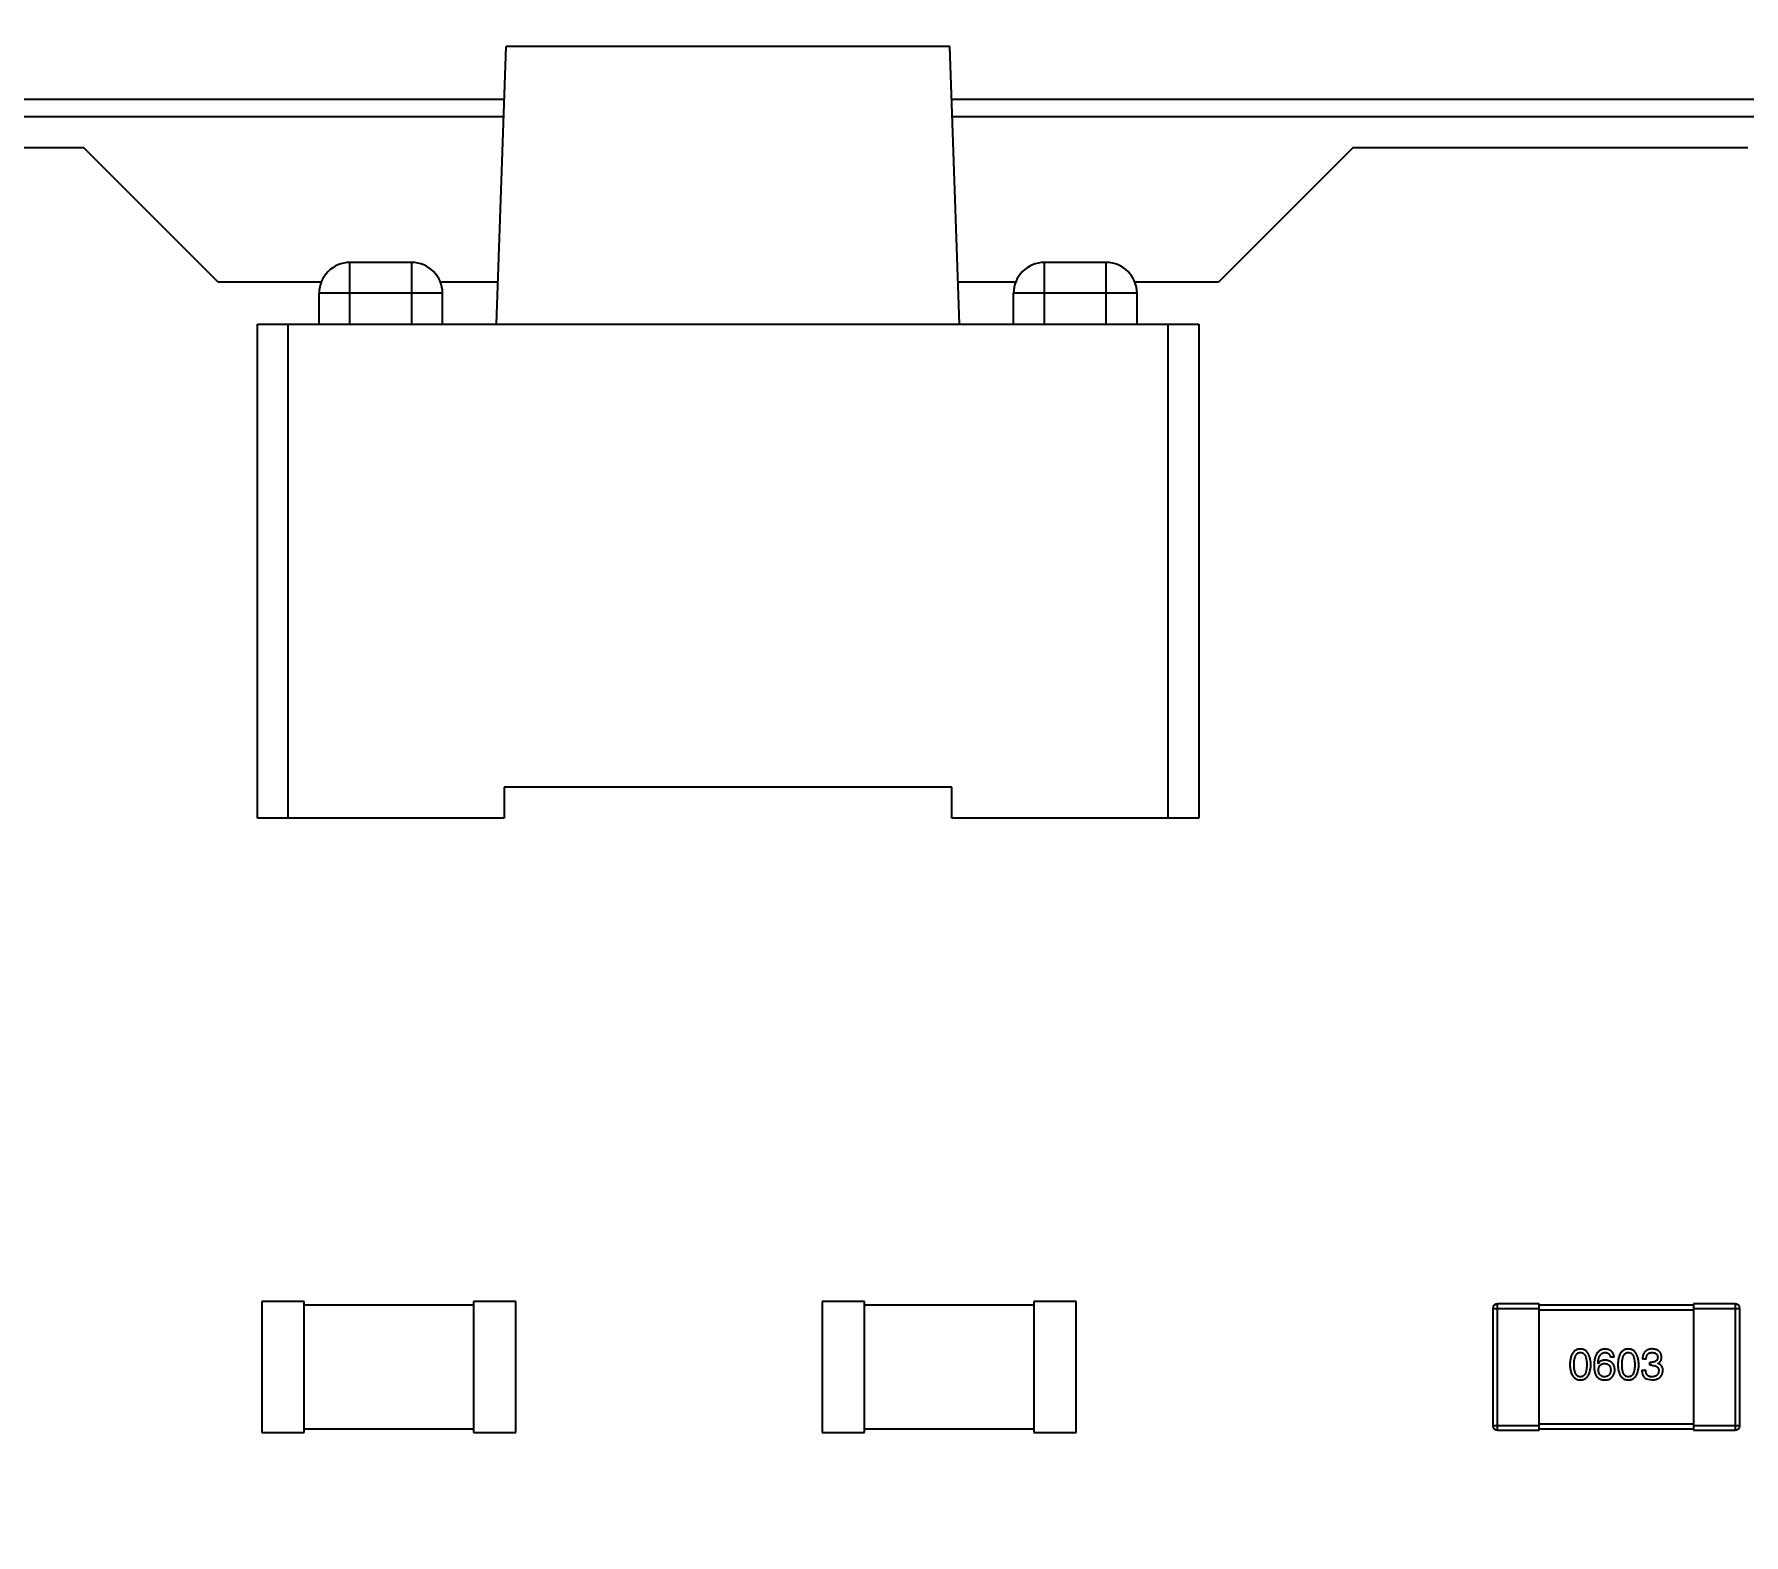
# Model space of a CAD drawing. Header units: inches. Extents: x -36 to 490, y -51 to 98.
# Drawn here: x 375.68 to 386.75, y 52.24 to 61.96 of the extents above; entities that cross this region are included whole.
import ezdxf

# ---------------------------------------------------------------- set-up
doc = ezdxf.new("R2010")
doc.units = ezdxf.units.IN
doc.header["$LTSCALE"] = 1.21
doc.header["$MEASUREMENT"] = 0
doc.header["$PDMODE"] = 3
doc.header["$PDSIZE"] = 0.3125
doc.layers.get('0').update_dxf_attribs({"linetype": 'CONTINUOUS'})
doc.layers.get('Defpoints').update_dxf_attribs({"linetype": 'CONTINUOUS'})
doc.layers.add('DIM', color=3, linetype='CONTINUOUS')
doc.styles.get("Standard").update_dxf_attribs({"font": 'txt', "width": 0.8})
doc.dimstyles.get("Standard").update_dxf_attribs({"dimtxt": 0.15625, "dimasz": 0.1875, "dimexe": 0.125, "dimexo": 0.0625, "dimgap": 0.09, "dimtad": 0, "dimtih": 1, "dimtoh": 1, "dimzin": 4, "dimdsep": 46, "dimtxsty": 'Standard', "dimblk": '_FILLED', "dimblk1": '_FILLED', "dimblk2": '_FILLED', "dimcen": 0.09, "dimazin": 1, "dimtp": 0.01, "dimtm": 0.01, "dimtfac": 1, "dimtofl": 0, "dimtmove": 0, "dimatfit": 3, "dimldrblk": '_FILLED', "dimfxl": 1, "dimtolj": 1, "dimtzin": 4, "dimarcsym": 0})

# ---------------------------------------------------------------- blocks, each defined once
blk = doc.blocks.new('_FILLED')
at = {"color": 0, "linetype": 'ByBlock'}
blk.add_solid([(0, 0), (-1, 0.1667), (-1, -0.1667)], dxfattribs=at)
blk = doc.blocks.new('*D65')
at = {"layer": 'Defpoints', "color": 0}
for p in [(445.9, 83.388), (319.7, 47.851), (445.9, 47.789)]:
    blk.add_point(p, dxfattribs=at)
at = {"layer": 'DIM', "color": 0, "lineweight": -2}
for p, q in [((319.7, 47.914), (319.7, 83.513)), ((445.9, 47.851), (445.9, 83.513)), ((322.24, 83.388), (378.21, 83.388)), ((443.36, 83.388), (387.39, 83.388))]:
    blk.add_line(p, q, dxfattribs=at)
at = {"layer": 'DIM', "color": 0, "lineweight": -2, "xscale": 2.54, "yscale": 2.54, "zscale": 2.54, "rotation": 180}
blk.add_blockref('_FILLED', (319.7, 83.388), dxfattribs=at)
at = {"layer": 'DIM', "color": 0, "lineweight": -2, "xscale": 2.54, "yscale": 2.54, "zscale": 2.54}
blk.add_blockref('_FILLED', (445.9, 83.388), dxfattribs=at)
at = {"layer": 'DIM', "color": 0, "insert": (382.8, 83.388), "char_height": 2.5, "attachment_point": 5, "line_spacing_factor": 2.5}
blk.add_mtext('\\A1;126.20', dxfattribs=at)
blk = doc.blocks.new('*D68')
at = {"layer": 'Defpoints', "color": 0}
for p in [(406.8, 77.939), (348.8, 41.989), (406.8, 41.989)]:
    blk.add_point(p, dxfattribs=at)
at = {"layer": 'DIM', "color": 0, "lineweight": -2}
for p, q in [((348.8, 42.051), (348.8, 78.064)), ((406.8, 42.051), (406.8, 78.064)), ((351.34, 77.939), (374.044, 77.939)), ((404.26, 77.939), (381.557, 77.939))]:
    blk.add_line(p, q, dxfattribs=at)
at = {"layer": 'DIM', "color": 0, "lineweight": -2, "xscale": 2.54, "yscale": 2.54, "zscale": 2.54, "rotation": 180}
blk.add_blockref('_FILLED', (348.8, 77.939), dxfattribs=at)
at = {"layer": 'DIM', "color": 0, "lineweight": -2, "xscale": 2.54, "yscale": 2.54, "zscale": 2.54}
blk.add_blockref('_FILLED', (406.8, 77.939), dxfattribs=at)
at = {"layer": 'DIM', "color": 0, "insert": (377.8, 77.939), "char_height": 2.5, "attachment_point": 5, "line_spacing_factor": 2.5}
blk.add_mtext('\\A1;58.00', dxfattribs=at)

msp = doc.modelspace()

# ---------------------------------------------------------------- linework, layer by layer
at = {"color": 7, "linetype": 'Continuous'}
for p, q in [((378.673, 60.081), (378.736, 61.881)), ((381.61, 61.881), (378.736, 61.881)), ((381.673, 60.081), (381.61, 61.881)), ((371.281, 61.539), (378.724, 61.539)), ((381.622, 61.539), (389.819, 61.539)), ((378.72, 61.425), (371.281, 61.425)), ((389.815, 61.425), (381.626, 61.425)), ((375.998, 61.224), (371.281, 61.225)), ((376.868, 60.354), (375.998, 61.224)), ((384.221, 61.224), (383.351, 60.354)), ((386.78, 61.224), (384.221, 61.224)), ((377.723, 60.081), (377.723, 60.481)), ((378.123, 60.481), (377.723, 60.481)), ((378.123, 60.081), (378.123, 60.481)), ((382.223, 60.081), (382.223, 60.481)), ((382.623, 60.481), (382.223, 60.481)), ((382.623, 60.081), (382.623, 60.481)), ((377.539, 60.354), (376.868, 60.354)), ((377.523, 60.081), (377.523, 60.281)), ((378.323, 60.281), (377.523, 60.281)), ((378.683, 60.354), (378.308, 60.354)), ((378.323, 60.081), (378.323, 60.281)), ((382.039, 60.354), (381.664, 60.354)), ((382.023, 60.081), (382.023, 60.281)), ((382.823, 60.281), (382.023, 60.281)), ((383.351, 60.354), (382.808, 60.354)), ((382.823, 60.081), (382.823, 60.281)), ((377.123, 56.881), (377.123, 60.081)), ((377.123, 60.081), (383.223, 60.081)), ((377.323, 56.881), (377.323, 60.081)), ((383.023, 60.081), (383.023, 56.881)), ((383.223, 60.081), (383.223, 56.881)), ((378.723, 57.081), (378.723, 56.881)), ((381.623, 57.081), (378.723, 57.081)), ((381.623, 56.881), (381.623, 57.081)), ((378.723, 56.881), (377.123, 56.881)), ((383.223, 56.881), (381.623, 56.881)), ((377.151, 53.749), (377.151, 52.899)), ((377.426, 53.749), (377.151, 53.749)), ((377.426, 52.899), (377.426, 53.749)), ((378.523, 53.749), (378.523, 52.899)), ((378.798, 53.749), (378.523, 53.749)), ((378.798, 52.899), (378.798, 53.749)), ((380.783, 53.749), (380.783, 52.899)), ((381.058, 53.749), (380.783, 53.749)), ((381.058, 52.899), (381.058, 53.749)), ((382.154, 53.749), (382.154, 52.899)), ((382.429, 53.749), (382.154, 53.749)), ((382.429, 52.899), (382.429, 53.749)), ((385.159, 52.914), (385.159, 53.734)), ((385.429, 53.734), (385.159, 53.734)), ((385.429, 52.914), (385.429, 53.734)), ((386.429, 53.734), (386.429, 52.914)), ((386.699, 53.734), (386.429, 53.734)), ((386.699, 53.734), (386.699, 52.914)), ((378.523, 53.724), (377.426, 53.724)), ((382.154, 53.724), (381.058, 53.724)), ((385.129, 53.704), (385.129, 52.944)), ((385.129, 53.704), (385.429, 53.704)), ((386.429, 53.724), (385.429, 53.724)), ((385.429, 53.694), (386.429, 53.694)), ((386.429, 53.704), (386.729, 53.704)), ((386.729, 52.944), (386.729, 53.704)), ((385.81, 53.345), (385.809, 53.346)), ((385.914, 53.388), (385.89, 53.388)), ((386.094, 53.304), (386.119, 53.304)), ((386.122, 53.376), (386.098, 53.376)), ((386.146, 53.335), (386.146, 53.355)), ((386.146, 53.355), (386.16, 53.355)), ((386.158, 53.335), (386.146, 53.335)), ((386.198, 53.348), (386.198, 53.347)), ((386.123, 53.247), (386.16, 53.241)), ((386.429, 52.954), (385.429, 52.954)), ((377.151, 52.899), (377.426, 52.899)), ((377.426, 52.924), (378.523, 52.924)), ((378.523, 52.899), (378.798, 52.899)), ((380.783, 52.899), (381.058, 52.899)), ((381.058, 52.924), (382.154, 52.924)), ((382.154, 52.899), (382.429, 52.899)), ((385.429, 52.944), (385.129, 52.944)), ((385.159, 52.914), (385.429, 52.914)), ((385.429, 52.924), (386.429, 52.924)), ((386.729, 52.944), (386.429, 52.944)), ((386.429, 52.914), (386.699, 52.914))]:
    msp.add_line(p, q, dxfattribs=at)
for centre, radius, start, end in [((377.723, 60.281), 0.2, 90, 180), ((378.123, 60.281), 0.2, 0, 90), ((382.223, 60.281), 0.2, 90, 180), ((382.623, 60.281), 0.2, 0, 90), ((385.159, 53.704), 0.03, 90, 180), ((386.699, 53.704), 0.03, 0, 90), ((385.159, 52.944), 0.03, 180, 270), ((386.699, 52.944), 0.03, 270, 0)]:
    msp.add_arc(centre, radius, start, end, dxfattribs=at)
for points, knots in [([(385.695, 53.441), (385.693, 53.441), (385.688, 53.44), (385.68, 53.439), (385.673, 53.437), (385.667, 53.434), (385.661, 53.43), (385.655, 53.426), (385.65, 53.421), (385.646, 53.415), (385.642, 53.408), (385.638, 53.4), (385.635, 53.392), (385.633, 53.383), (385.631, 53.373), (385.629, 53.362), (385.628, 53.351), (385.628, 53.343), (385.628, 53.339)], [0, 0, 0, 0, 0.057911, 0.113262, 0.165956, 0.217443, 0.268511, 0.319665, 0.372, 0.426129, 0.483365, 0.543779, 0.607756, 0.676562, 0.749704, 0.827713, 0.911177, 1, 1, 1, 1]), ([(385.655, 53.339), (385.655, 53.342), (385.655, 53.348), (385.656, 53.357), (385.656, 53.366), (385.657, 53.373), (385.659, 53.38), (385.661, 53.387), (385.663, 53.393), (385.665, 53.398), (385.668, 53.403), (385.671, 53.407), (385.674, 53.41), (385.678, 53.413), (385.682, 53.415), (385.686, 53.417), (385.691, 53.418), (385.694, 53.418), (385.695, 53.418)], [0, 0, 0, 0, 0.096452, 0.187278, 0.271765, 0.350519, 0.423437, 0.491321, 0.554011, 0.612224, 0.666281, 0.717003, 0.764884, 0.811423, 0.856783, 0.902993, 0.950236, 1, 1, 1, 1]), ([(385.763, 53.339), (385.763, 53.343), (385.763, 53.351), (385.762, 53.362), (385.76, 53.373), (385.758, 53.383), (385.755, 53.392), (385.752, 53.4), (385.749, 53.407), (385.745, 53.414), (385.74, 53.42), (385.735, 53.426), (385.73, 53.43), (385.724, 53.434), (385.717, 53.437), (385.711, 53.439), (385.703, 53.44), (385.698, 53.441), (385.695, 53.441)], [0, 0, 0, 0, 0.088475, 0.171606, 0.249595, 0.322626, 0.391327, 0.455765, 0.516374, 0.573675, 0.628522, 0.681161, 0.732559, 0.783563, 0.83504, 0.887639, 0.942585, 1, 1, 1, 1]), ([(385.695, 53.418), (385.697, 53.418), (385.7, 53.418), (385.705, 53.417), (385.71, 53.415), (385.714, 53.413), (385.717, 53.41), (385.721, 53.407), (385.724, 53.403), (385.727, 53.398), (385.729, 53.393), (385.731, 53.387), (385.733, 53.38), (385.734, 53.373), (385.736, 53.366), (385.736, 53.357), (385.737, 53.348), (385.737, 53.342), (385.737, 53.339)], [0, 0, 0, 0, 0.050604, 0.098688, 0.145699, 0.191791, 0.238625, 0.286717, 0.337546, 0.391814, 0.449755, 0.512106, 0.579685, 0.652048, 0.730262, 0.814146, 0.904281, 1, 1, 1, 1]), ([(385.856, 53.441), (385.854, 53.441), (385.848, 53.44), (385.84, 53.439), (385.833, 53.436), (385.826, 53.433), (385.819, 53.43), (385.813, 53.425), (385.808, 53.419), (385.803, 53.413), (385.799, 53.406), (385.795, 53.398), (385.792, 53.39), (385.789, 53.38), (385.787, 53.37), (385.786, 53.359), (385.785, 53.347), (385.784, 53.339), (385.784, 53.335)], [0, 0, 0, 0, 0.058957, 0.115262, 0.16907, 0.221312, 0.273147, 0.324961, 0.377649, 0.432026, 0.488925, 0.549039, 0.612912, 0.680653, 0.753056, 0.830314, 0.912483, 1, 1, 1, 1]), ([(385.809, 53.346), (385.81, 53.348), (385.81, 53.354), (385.811, 53.362), (385.812, 53.369), (385.814, 53.376), (385.816, 53.383), (385.818, 53.389), (385.82, 53.394), (385.823, 53.399), (385.826, 53.403), (385.83, 53.407), (385.833, 53.41), (385.837, 53.413), (385.842, 53.415), (385.846, 53.416), (385.851, 53.417), (385.855, 53.418), (385.856, 53.418)], [0, 0, 0, 0, 0.089218, 0.173709, 0.252753, 0.326963, 0.397099, 0.462534, 0.524018, 0.582178, 0.637235, 0.689955, 0.741228, 0.791618, 0.841661, 0.892925, 0.945259, 1, 1, 1, 1]), ([(385.914, 53.388), (385.914, 53.39), (385.914, 53.394), (385.912, 53.4), (385.911, 53.405), (385.909, 53.41), (385.906, 53.415), (385.904, 53.419), (385.901, 53.423), (385.897, 53.426), (385.893, 53.429), (385.889, 53.432), (385.885, 53.434), (385.88, 53.436), (385.874, 53.438), (385.869, 53.439), (385.863, 53.44), (385.858, 53.441), (385.856, 53.441)], [0, 0, 0, 0, 0.06947, 0.136096, 0.199592, 0.260665, 0.319672, 0.377156, 0.433415, 0.489984, 0.546535, 0.604276, 0.663499, 0.725182, 0.788953, 0.855683, 0.926216, 1, 1, 1, 1]), ([(385.856, 53.418), (385.859, 53.418), (385.863, 53.418), (385.869, 53.416), (385.874, 53.414), (385.879, 53.411), (385.883, 53.406), (385.886, 53.401), (385.889, 53.395), (385.89, 53.391), (385.89, 53.388)], [0, 0, 0, 0, 0.136586, 0.261496, 0.378089, 0.490612, 0.605522, 0.725767, 0.8561, 1, 1, 1, 1]), ([(386.006, 53.441), (386.004, 53.441), (385.998, 53.44), (385.991, 53.439), (385.984, 53.437), (385.977, 53.434), (385.971, 53.43), (385.966, 53.426), (385.961, 53.421), (385.956, 53.415), (385.952, 53.408), (385.949, 53.4), (385.946, 53.392), (385.943, 53.383), (385.941, 53.373), (385.94, 53.362), (385.939, 53.351), (385.939, 53.343), (385.939, 53.339)], [0, 0, 0, 0, 0.057911, 0.113262, 0.165956, 0.217443, 0.268511, 0.319665, 0.372, 0.426129, 0.483365, 0.543779, 0.607756, 0.676562, 0.749704, 0.827713, 0.911177, 1, 1, 1, 1]), ([(385.966, 53.339), (385.966, 53.342), (385.966, 53.348), (385.966, 53.357), (385.967, 53.366), (385.968, 53.373), (385.97, 53.38), (385.971, 53.387), (385.973, 53.393), (385.976, 53.398), (385.979, 53.403), (385.981, 53.407), (385.985, 53.41), (385.989, 53.413), (385.993, 53.415), (385.997, 53.417), (386.001, 53.418), (386.005, 53.418), (386.006, 53.418)], [0, 0, 0, 0, 0.096452, 0.187278, 0.271765, 0.350519, 0.423437, 0.491321, 0.554011, 0.612224, 0.666281, 0.717003, 0.764884, 0.811423, 0.856783, 0.902993, 0.950236, 1, 1, 1, 1]), ([(386.074, 53.339), (386.074, 53.343), (386.074, 53.351), (386.072, 53.362), (386.071, 53.373), (386.069, 53.383), (386.066, 53.392), (386.063, 53.4), (386.06, 53.407), (386.056, 53.414), (386.051, 53.42), (386.046, 53.426), (386.041, 53.43), (386.035, 53.434), (386.028, 53.437), (386.021, 53.439), (386.014, 53.44), (386.009, 53.441), (386.006, 53.441)], [0, 0, 0, 0, 0.088475, 0.171606, 0.249595, 0.322626, 0.391327, 0.455765, 0.516374, 0.573675, 0.628522, 0.681161, 0.732559, 0.783563, 0.83504, 0.887639, 0.942585, 1, 1, 1, 1]), ([(386.006, 53.418), (386.008, 53.418), (386.011, 53.418), (386.016, 53.417), (386.02, 53.415), (386.025, 53.413), (386.028, 53.41), (386.032, 53.407), (386.035, 53.403), (386.038, 53.398), (386.04, 53.393), (386.042, 53.387), (386.044, 53.38), (386.045, 53.373), (386.046, 53.366), (386.047, 53.357), (386.048, 53.348), (386.048, 53.342), (386.048, 53.339)], [0, 0, 0, 0, 0.050604, 0.098688, 0.145699, 0.191791, 0.238625, 0.286717, 0.337546, 0.391814, 0.449755, 0.512106, 0.579685, 0.652048, 0.730262, 0.814146, 0.904281, 1, 1, 1, 1]), ([(386.162, 53.441), (386.159, 53.441), (386.154, 53.441), (386.147, 53.44), (386.141, 53.438), (386.134, 53.436), (386.129, 53.434), (386.124, 53.431), (386.119, 53.428), (386.115, 53.424), (386.111, 53.42), (386.108, 53.415), (386.105, 53.41), (386.103, 53.404), (386.101, 53.398), (386.099, 53.391), (386.099, 53.384), (386.098, 53.379), (386.098, 53.376)], [0, 0, 0, 0, 0.073232, 0.142595, 0.207997, 0.270074, 0.329156, 0.386529, 0.441846, 0.496976, 0.551877, 0.607941, 0.665637, 0.725446, 0.788542, 0.855101, 0.925196, 1, 1, 1, 1]), ([(386.122, 53.376), (386.122, 53.378), (386.123, 53.381), (386.123, 53.386), (386.124, 53.39), (386.125, 53.394), (386.127, 53.398), (386.128, 53.402), (386.13, 53.405), (386.132, 53.407), (386.135, 53.41), (386.138, 53.412), (386.141, 53.414), (386.144, 53.415), (386.148, 53.416), (386.152, 53.417), (386.156, 53.418), (386.159, 53.418), (386.161, 53.418)], [0, 0, 0, 0, 0.078134, 0.15164, 0.221358, 0.286689, 0.348614, 0.407697, 0.464247, 0.520153, 0.574432, 0.629291, 0.684538, 0.742032, 0.801329, 0.863637, 0.930123, 1, 1, 1, 1]), ([(386.161, 53.418), (386.162, 53.418), (386.165, 53.418), (386.169, 53.417), (386.172, 53.416), (386.176, 53.416), (386.179, 53.414), (386.182, 53.413), (386.184, 53.411), (386.187, 53.41), (386.189, 53.408), (386.191, 53.405), (386.192, 53.403), (386.194, 53.4), (386.195, 53.397), (386.196, 53.394), (386.196, 53.391), (386.197, 53.388), (386.197, 53.387)], [0, 0, 0, 0, 0.078051, 0.151197, 0.220412, 0.286742, 0.34933, 0.409464, 0.467368, 0.52298, 0.578639, 0.633998, 0.690142, 0.746855, 0.805868, 0.867776, 0.932345, 1, 1, 1, 1]), ([(386.222, 53.389), (386.222, 53.391), (386.221, 53.395), (386.22, 53.401), (386.219, 53.406), (386.217, 53.411), (386.215, 53.416), (386.212, 53.42), (386.209, 53.423), (386.205, 53.427), (386.201, 53.43), (386.197, 53.433), (386.192, 53.435), (386.187, 53.437), (386.181, 53.438), (386.175, 53.44), (386.169, 53.44), (386.164, 53.441), (386.162, 53.441)], [0, 0, 0, 0, 0.067521, 0.132139, 0.193339, 0.252064, 0.309083, 0.364848, 0.420021, 0.475612, 0.532002, 0.589602, 0.649896, 0.712634, 0.778603, 0.848416, 0.922155, 1, 1, 1, 1]), ([(385.628, 53.339), (385.628, 53.335), (385.628, 53.328), (385.629, 53.316), (385.631, 53.306), (385.633, 53.297), (385.635, 53.288), (385.638, 53.28), (385.642, 53.272), (385.646, 53.266), (385.65, 53.26), (385.655, 53.255), (385.661, 53.251), (385.667, 53.247), (385.673, 53.244), (385.68, 53.242), (385.688, 53.241), (385.693, 53.241), (385.695, 53.241)], [0, 0, 0, 0, 0.087693, 0.170223, 0.247496, 0.319826, 0.387768, 0.451403, 0.511459, 0.568358, 0.622671, 0.675251, 0.726739, 0.778422, 0.830759, 0.884394, 0.940865, 1, 1, 1, 1]), ([(385.695, 53.26), (385.694, 53.26), (385.691, 53.261), (385.686, 53.262), (385.682, 53.263), (385.678, 53.265), (385.674, 53.268), (385.671, 53.271), (385.668, 53.276), (385.665, 53.28), (385.663, 53.285), (385.661, 53.291), (385.659, 53.298), (385.657, 53.305), (385.656, 53.313), (385.656, 53.321), (385.655, 53.33), (385.655, 53.336), (385.655, 53.339)], [0, 0, 0, 0, 0.049766, 0.097012, 0.143225, 0.188786, 0.235079, 0.282962, 0.333687, 0.387747, 0.445963, 0.508657, 0.576545, 0.649868, 0.72822, 0.812712, 0.903543, 1, 1, 1, 1]), ([(385.695, 53.241), (385.698, 53.241), (385.703, 53.241), (385.711, 53.242), (385.718, 53.244), (385.724, 53.247), (385.73, 53.251), (385.736, 53.255), (385.741, 53.26), (385.745, 53.266), (385.749, 53.272), (385.753, 53.28), (385.756, 53.288), (385.758, 53.297), (385.76, 53.306), (385.762, 53.316), (385.763, 53.328), (385.763, 53.335), (385.763, 53.339)], [0, 0, 0, 0, 0.059134, 0.115603, 0.169236, 0.221572, 0.273254, 0.32474, 0.377319, 0.431815, 0.488555, 0.548609, 0.612242, 0.680182, 0.75251, 0.829782, 0.91231, 1, 1, 1, 1]), ([(385.737, 53.339), (385.737, 53.336), (385.737, 53.33), (385.736, 53.321), (385.736, 53.313), (385.734, 53.305), (385.733, 53.298), (385.731, 53.292), (385.729, 53.286), (385.727, 53.281), (385.724, 53.276), (385.721, 53.272), (385.717, 53.268), (385.714, 53.266), (385.71, 53.263), (385.705, 53.262), (385.7, 53.261), (385.697, 53.261), (385.695, 53.26)], [0, 0, 0, 0, 0.094834, 0.184067, 0.267029, 0.344713, 0.417334, 0.484367, 0.546941, 0.604717, 0.65953, 0.710539, 0.759381, 0.806382, 0.853027, 0.900623, 0.949121, 1, 1, 1, 1]), ([(385.784, 53.335), (385.784, 53.331), (385.784, 53.324), (385.785, 53.314), (385.786, 53.305), (385.788, 53.296), (385.79, 53.288), (385.792, 53.28), (385.795, 53.273), (385.797, 53.269), (385.798, 53.267)], [0, 0, 0, 0, 0.151498, 0.29521, 0.430242, 0.557137, 0.677306, 0.790845, 0.898111, 1, 1, 1, 1]), ([(385.856, 53.369), (385.854, 53.369), (385.849, 53.368), (385.841, 53.367), (385.835, 53.365), (385.828, 53.363), (385.823, 53.359), (385.818, 53.355), (385.814, 53.35), (385.812, 53.346), (385.81, 53.345)], [0, 0, 0, 0, 0.144617, 0.279572, 0.40596, 0.526097, 0.64389, 0.760003, 0.877724, 1, 1, 1, 1]), ([(385.813, 53.304), (385.813, 53.306), (385.813, 53.309), (385.814, 53.314), (385.815, 53.318), (385.816, 53.322), (385.817, 53.326), (385.819, 53.33), (385.821, 53.333), (385.824, 53.336), (385.826, 53.338), (385.829, 53.34), (385.833, 53.342), (385.836, 53.344), (385.84, 53.345), (385.844, 53.346), (385.848, 53.347), (385.851, 53.347), (385.853, 53.347)], [0, 0, 0, 0, 0.076072, 0.148369, 0.216753, 0.281358, 0.342792, 0.401604, 0.458929, 0.514444, 0.569818, 0.625343, 0.681554, 0.739608, 0.800134, 0.863477, 0.929547, 1, 1, 1, 1]), ([(385.854, 53.26), (385.853, 53.26), (385.849, 53.261), (385.845, 53.261), (385.841, 53.262), (385.837, 53.263), (385.833, 53.265), (385.83, 53.267), (385.827, 53.269), (385.824, 53.272), (385.822, 53.275), (385.819, 53.278), (385.817, 53.282), (385.816, 53.285), (385.815, 53.29), (385.814, 53.294), (385.813, 53.299), (385.813, 53.302), (385.813, 53.304)], [0, 0, 0, 0, 0.070403, 0.137196, 0.200053, 0.260887, 0.31876, 0.37535, 0.430743, 0.485927, 0.541678, 0.598832, 0.657726, 0.719441, 0.783504, 0.851852, 0.923533, 1, 1, 1, 1]), ([(385.853, 53.347), (385.855, 53.347), (385.857, 53.347), (385.862, 53.346), (385.866, 53.345), (385.869, 53.344), (385.873, 53.342), (385.876, 53.34), (385.879, 53.338), (385.882, 53.336), (385.884, 53.333), (385.886, 53.33), (385.888, 53.327), (385.889, 53.323), (385.89, 53.319), (385.891, 53.315), (385.892, 53.31), (385.892, 53.307), (385.892, 53.305)], [0, 0, 0, 0, 0.069884, 0.136529, 0.199638, 0.259844, 0.317774, 0.374356, 0.430026, 0.485148, 0.5409, 0.597889, 0.657472, 0.718614, 0.783613, 0.85129, 0.923712, 1, 1, 1, 1]), ([(385.892, 53.305), (385.892, 53.303), (385.892, 53.3), (385.891, 53.295), (385.89, 53.291), (385.889, 53.286), (385.888, 53.283), (385.886, 53.279), (385.884, 53.276), (385.882, 53.273), (385.879, 53.27), (385.876, 53.268), (385.873, 53.266), (385.87, 53.264), (385.866, 53.263), (385.863, 53.262), (385.858, 53.261), (385.856, 53.261), (385.854, 53.26)], [0, 0, 0, 0, 0.078863, 0.153308, 0.223539, 0.289857, 0.35341, 0.413572, 0.471721, 0.528235, 0.584279, 0.638781, 0.69466, 0.751251, 0.809198, 0.869697, 0.933318, 1, 1, 1, 1]), ([(385.919, 53.306), (385.919, 53.309), (385.918, 53.313), (385.917, 53.32), (385.916, 53.326), (385.914, 53.332), (385.912, 53.337), (385.909, 53.342), (385.906, 53.347), (385.902, 53.351), (385.898, 53.355), (385.893, 53.358), (385.888, 53.361), (385.883, 53.363), (385.877, 53.365), (385.87, 53.367), (385.864, 53.368), (385.859, 53.368), (385.856, 53.369)], [0, 0, 0, 0, 0.071527, 0.139094, 0.20346, 0.264939, 0.323904, 0.381383, 0.437591, 0.493343, 0.549401, 0.606085, 0.664838, 0.725424, 0.788712, 0.855452, 0.925772, 1, 1, 1, 1]), ([(385.899, 53.257), (385.901, 53.259), (385.904, 53.262), (385.908, 53.268), (385.911, 53.274), (385.914, 53.28), (385.916, 53.286), (385.918, 53.293), (385.918, 53.299), (385.919, 53.304), (385.919, 53.306)], [0, 0, 0, 0, 0.129393, 0.255335, 0.378531, 0.500878, 0.622934, 0.746191, 0.87096, 1, 1, 1, 1]), ([(385.939, 53.339), (385.939, 53.335), (385.939, 53.328), (385.94, 53.316), (385.941, 53.306), (385.943, 53.297), (385.946, 53.288), (385.949, 53.28), (385.952, 53.272), (385.956, 53.266), (385.961, 53.26), (385.966, 53.255), (385.971, 53.251), (385.977, 53.247), (385.984, 53.244), (385.991, 53.242), (385.998, 53.241), (386.004, 53.241), (386.006, 53.241)], [0, 0, 0, 0, 0.087693, 0.170223, 0.247496, 0.319826, 0.387768, 0.451403, 0.511459, 0.568358, 0.622671, 0.675251, 0.726739, 0.778422, 0.830759, 0.884394, 0.940865, 1, 1, 1, 1]), ([(386.006, 53.26), (386.005, 53.26), (386.001, 53.261), (385.997, 53.262), (385.993, 53.263), (385.989, 53.265), (385.985, 53.268), (385.981, 53.271), (385.979, 53.276), (385.976, 53.28), (385.973, 53.285), (385.971, 53.291), (385.97, 53.298), (385.968, 53.305), (385.967, 53.313), (385.966, 53.321), (385.966, 53.33), (385.966, 53.336), (385.966, 53.339)], [0, 0, 0, 0, 0.049766, 0.097012, 0.143225, 0.188786, 0.235079, 0.282962, 0.333687, 0.387747, 0.445963, 0.508657, 0.576545, 0.649868, 0.72822, 0.812712, 0.903543, 1, 1, 1, 1]), ([(386.006, 53.241), (386.009, 53.241), (386.014, 53.241), (386.022, 53.242), (386.029, 53.244), (386.035, 53.247), (386.041, 53.251), (386.047, 53.255), (386.052, 53.26), (386.056, 53.266), (386.06, 53.272), (386.064, 53.28), (386.067, 53.288), (386.069, 53.297), (386.071, 53.306), (386.073, 53.316), (386.074, 53.328), (386.074, 53.335), (386.074, 53.339)], [0, 0, 0, 0, 0.059134, 0.115603, 0.169236, 0.221572, 0.273254, 0.32474, 0.377319, 0.431815, 0.488555, 0.548609, 0.612242, 0.680182, 0.75251, 0.829782, 0.91231, 1, 1, 1, 1]), ([(386.048, 53.339), (386.048, 53.336), (386.048, 53.33), (386.047, 53.321), (386.046, 53.313), (386.045, 53.305), (386.044, 53.298), (386.042, 53.292), (386.04, 53.286), (386.038, 53.281), (386.035, 53.276), (386.032, 53.272), (386.028, 53.268), (386.025, 53.266), (386.02, 53.263), (386.016, 53.262), (386.011, 53.261), (386.008, 53.261), (386.006, 53.26)], [0, 0, 0, 0, 0.094834, 0.184067, 0.267029, 0.344713, 0.417334, 0.484367, 0.546941, 0.604717, 0.65953, 0.710539, 0.759381, 0.806382, 0.853027, 0.900623, 0.949121, 1, 1, 1, 1]), ([(386.094, 53.304), (386.094, 53.302), (386.094, 53.299), (386.095, 53.294), (386.095, 53.289), (386.096, 53.284), (386.097, 53.28), (386.099, 53.276), (386.1, 53.272), (386.102, 53.268), (386.104, 53.265), (386.106, 53.261), (386.108, 53.258), (386.111, 53.256), (386.114, 53.253), (386.117, 53.251), (386.12, 53.249), (386.122, 53.248), (386.123, 53.247)], [0, 0, 0, 0, 0.078937, 0.154495, 0.226898, 0.296844, 0.363348, 0.427781, 0.48946, 0.549586, 0.607902, 0.664733, 0.720805, 0.776157, 0.831175, 0.886736, 0.943094, 1, 1, 1, 1]), ([(386.161, 53.26), (386.159, 53.26), (386.156, 53.26), (386.151, 53.261), (386.147, 53.262), (386.143, 53.263), (386.139, 53.265), (386.136, 53.266), (386.133, 53.269), (386.13, 53.271), (386.128, 53.274), (386.125, 53.277), (386.124, 53.281), (386.122, 53.285), (386.121, 53.289), (386.12, 53.294), (386.119, 53.299), (386.119, 53.302), (386.119, 53.304)], [0, 0, 0, 0, 0.071272, 0.13882, 0.201858, 0.262757, 0.320043, 0.376709, 0.431462, 0.486034, 0.541209, 0.597703, 0.65589, 0.717768, 0.782056, 0.850407, 0.92277, 1, 1, 1, 1]), ([(386.158, 53.335), (386.16, 53.335), (386.164, 53.335), (386.169, 53.334), (386.174, 53.334), (386.178, 53.333), (386.182, 53.331), (386.186, 53.33), (386.189, 53.328), (386.192, 53.326), (386.195, 53.323), (386.197, 53.321), (386.199, 53.318), (386.201, 53.314), (386.202, 53.311), (386.203, 53.307), (386.203, 53.303), (386.203, 53.3), (386.203, 53.299)], [0, 0, 0, 0, 0.082495, 0.159728, 0.232496, 0.300725, 0.365163, 0.425859, 0.483728, 0.538892, 0.592921, 0.646195, 0.699968, 0.754746, 0.811387, 0.870806, 0.933482, 1, 1, 1, 1]), ([(386.197, 53.387), (386.197, 53.386), (386.196, 53.384), (386.196, 53.38), (386.195, 53.377), (386.194, 53.374), (386.193, 53.371), (386.191, 53.368), (386.189, 53.366), (386.187, 53.364), (386.184, 53.362), (386.182, 53.36), (386.179, 53.359), (386.175, 53.358), (386.172, 53.357), (386.168, 53.356), (386.164, 53.356), (386.161, 53.356), (386.16, 53.355)], [0, 0, 0, 0, 0.067741, 0.131599, 0.192143, 0.249977, 0.306453, 0.361639, 0.416449, 0.471489, 0.527582, 0.584873, 0.644974, 0.70814, 0.77492, 0.845909, 0.920585, 1, 1, 1, 1]), ([(386.16, 53.241), (386.162, 53.241), (386.168, 53.241), (386.175, 53.242), (386.183, 53.243), (386.189, 53.245), (386.196, 53.248), (386.201, 53.25), (386.207, 53.253), (386.211, 53.257), (386.215, 53.261), (386.219, 53.266), (386.222, 53.271), (386.225, 53.276), (386.227, 53.282), (386.229, 53.288), (386.23, 53.295), (386.23, 53.3), (386.231, 53.302)], [0, 0, 0, 0, 0.078078, 0.151942, 0.221594, 0.28726, 0.350176, 0.409768, 0.467648, 0.523784, 0.578904, 0.634014, 0.689819, 0.746826, 0.805875, 0.867063, 0.931764, 1, 1, 1, 1]), ([(386.203, 53.299), (386.203, 53.297), (386.203, 53.294), (386.202, 53.29), (386.201, 53.286), (386.2, 53.283), (386.198, 53.279), (386.196, 53.276), (386.194, 53.274), (386.192, 53.271), (386.189, 53.269), (386.186, 53.267), (386.182, 53.265), (386.178, 53.264), (386.174, 53.262), (386.17, 53.261), (386.165, 53.261), (386.162, 53.261), (386.161, 53.26)], [0, 0, 0, 0, 0.068514, 0.133941, 0.195994, 0.255362, 0.312994, 0.369441, 0.424687, 0.480522, 0.537148, 0.594801, 0.654411, 0.716817, 0.781981, 0.850498, 0.923306, 1, 1, 1, 1]), ([(386.198, 53.348), (386.2, 53.349), (386.203, 53.351), (386.208, 53.354), (386.213, 53.359), (386.216, 53.364), (386.219, 53.369), (386.221, 53.375), (386.222, 53.382), (386.222, 53.387), (386.222, 53.389)], [0, 0, 0, 0, 0.125227, 0.244792, 0.361427, 0.478215, 0.59667, 0.722058, 0.856314, 1, 1, 1, 1]), ([(386.231, 53.302), (386.231, 53.303), (386.231, 53.306), (386.23, 53.31), (386.23, 53.314), (386.229, 53.318), (386.227, 53.321), (386.226, 53.325), (386.224, 53.328), (386.222, 53.331), (386.22, 53.333), (386.218, 53.336), (386.215, 53.338), (386.212, 53.34), (386.209, 53.342), (386.205, 53.344), (386.202, 53.345), (386.199, 53.346), (386.198, 53.347)], [0, 0, 0, 0, 0.071215, 0.138707, 0.20396, 0.266995, 0.327734, 0.387609, 0.445602, 0.503345, 0.561136, 0.618597, 0.677672, 0.738255, 0.799989, 0.863961, 0.930555, 1, 1, 1, 1]), ([(385.798, 53.267), (385.8, 53.265), (385.803, 53.261), (385.808, 53.256), (385.814, 53.251), (385.82, 53.248), (385.827, 53.245), (385.834, 53.243), (385.842, 53.241), (385.847, 53.241), (385.85, 53.241)], [0, 0, 0, 0, 0.125033, 0.246266, 0.36603, 0.485265, 0.606781, 0.732144, 0.862551, 1, 1, 1, 1]), ([(385.85, 53.241), (385.853, 53.241), (385.858, 53.241), (385.866, 53.241), (385.873, 53.242), (385.879, 53.244), (385.885, 53.246), (385.891, 53.249), (385.895, 53.253), (385.898, 53.256), (385.899, 53.257)], [0, 0, 0, 0, 0.156782, 0.301945, 0.436395, 0.561474, 0.678489, 0.78853, 0.894967, 1, 1, 1, 1])]:
    msp.add_open_spline(points, degree=3, knots=knots, dxfattribs=at)

# ---------------------------------------------------------------- dimensions: what is measured, and where the dimension line sits
at = {"layer": 'DIM'}
for base, p1, p2, picture, middle in [((445.9, 83.388), (319.7, 47.851), (445.9, 47.789), '*D65', (382.8, 83.388)), ((406.8, 77.939), (348.8, 41.989), (406.8, 41.989), '*D68', (377.8, 77.939))]:
    dim = msp.add_linear_dim(base=base, p1=p1, p2=p2, dimstyle='Standard', override={"dimtxt": 2.5, "dimasz": 2.54, "dimtih": 0, "dimtoh": 0, "dimzin": 0, "dimcen": 0.198, "dimadec": 0, "dimazin": 0, "dimtp": 0, "dimtm": 0, "dimtdec": 4, "dimtzin": 0}, dxfattribs=at)
    dim.commit()
    dim.dimension.update_dxf_attribs({"geometry": picture, "text_midpoint": middle})

doc.saveas('drawing.dxf')
